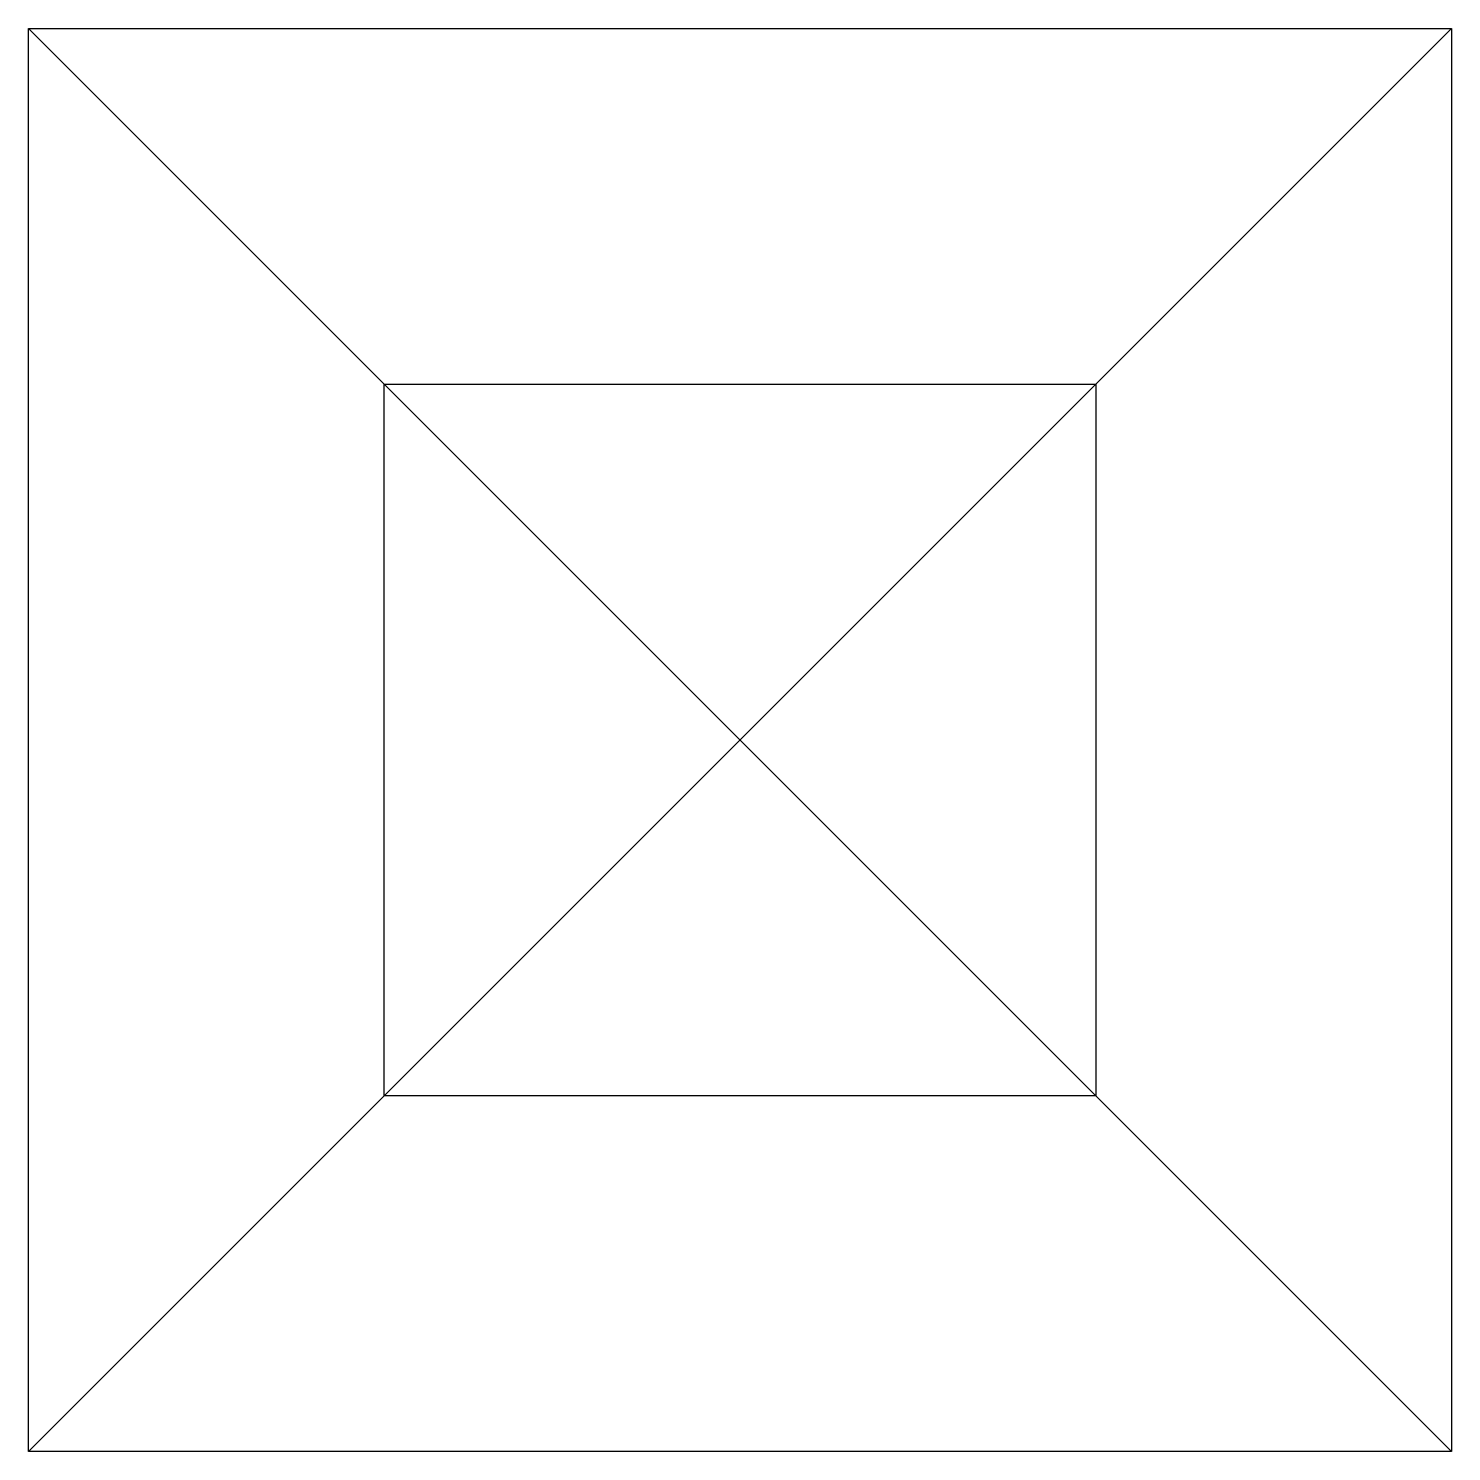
# Model space of a CAD drawing. Header units: millimetres. Extents: x 9782 to 9790, y 25884 to 25892.
import ezdxf

# ---------------------------------------------------------------- set-up
doc = ezdxf.new("R2010")
doc.units = ezdxf.units.MM
doc.header["$LTSCALE"] = 0.5

msp = doc.modelspace()

# ---------------------------------------------------------------- linework, layer by layer
for p, q in [((9782, 25892), (9790, 25892)), ((9782, 25884), (9782, 25892)), ((9782, 25892), (9790, 25884)), ((9782, 25884), (9790, 25892)), ((9790, 25892), (9790, 25884)), ((9784, 25890), (9788, 25890)), ((9784, 25886), (9784, 25890)), ((9788, 25890), (9788, 25886)), ((9788, 25886), (9784, 25886)), ((9790, 25884), (9782, 25884))]:
    msp.add_line(p, q)

doc.saveas('drawing.dxf')
